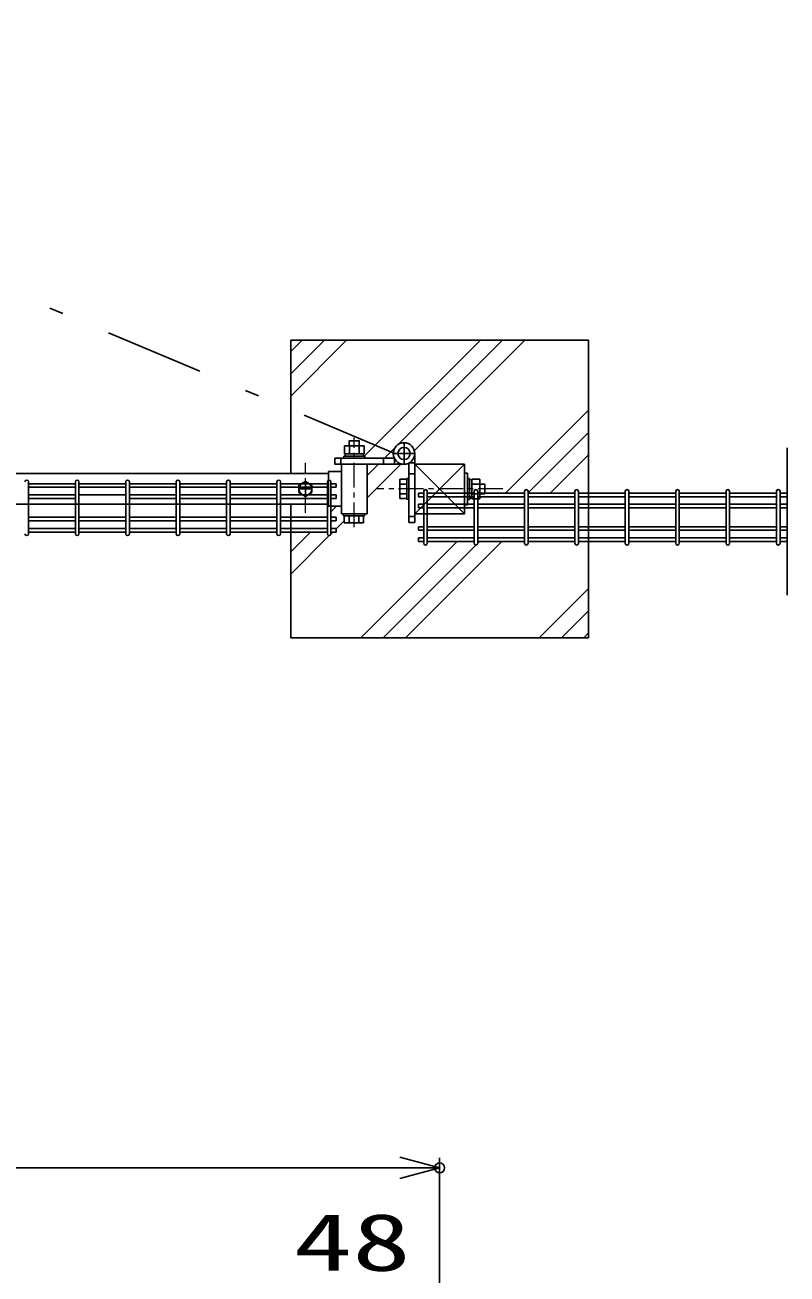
# Model space of a CAD drawing. Units: millimetres, scale not verified. Extents: x -4425 to 4425, y -3150 to 3150.
# Drawn here: x -1962 to -1194, y 1019 to 2278 of the extents above; entities that cross this region are included whole.
import ezdxf
from ezdxf.enums import TextEntityAlignment as Align

# ---------------------------------------------------------------- set-up
doc = ezdxf.new("R2010")
doc.units = ezdxf.units.MM
doc.header["$LTSCALE"] = 20
doc.header["$PDMODE"] = 32
doc.header["$PDSIZE"] = 10
doc.linetypes.add('USER1', pattern=[2, 1.25, -0.25, 0.25, -0.25])
doc.linetypes.add('USER4', pattern=[10.7, 5, -2.5, 0.7, -2.5])
for name, color, linetype, lineweight in [('0-2_Jﾊﾟﾈﾙ', 3, 'Continuous', 25), ('0-3_外形線', 7, 'Continuous', 25), ('0-4_寸法線', 4, 'Continuous', 25), ('0-5_寸法', 4, 'Continuous', 25), ('0-7_EXTCNT-L', 4, 'Continuous', 25), ('0-A_0', 7, 'Continuous', 25), ('0-B_軸線', 1, 'USER1', 9), ('0-C_扉縦枠', 7, 'Continuous', 25), ('0-D_扉横枠', 7, 'Continuous', 25), ('0-E_ハッチング', 4, 'Continuous', 25), ('1-1_丁番', 3, 'Continuous', 25)]:
    doc.layers.add(name, color=color, linetype=linetype, lineweight=lineweight)
doc.layers.add('0-6_DEFPOINTS', color=7, linetype='Continuous')
doc.styles.add('ＭＳ ゴシック', font='')
doc.styles.get('ＭＳ ゴシック').set_extended_font_data('MS Gothic')

# ---------------------------------------------------------------- blocks, each defined once
blk = doc.blocks.new('_Open30')
at = {"layer": '0-5_寸法'}
blk.add_line((0, 0), (-20, 0), dxfattribs=at)
blk.add_lwpolyline([(-20, 5.36), (0, 0), (-20, -5.36)], dxfattribs=at)

msp = doc.modelspace()

# ---------------------------------------------------------------- linework, layer by layer
at = {"layer": '0-2_Jﾊﾟﾈﾙ'}
for p, q in [((-1958.29, 1765.33), (-1958.29, 1817.73)), ((-1911.12, 1815.93), (-1958.29, 1815.93)), ((-1911.12, 1765.33), (-1911.12, 1817.73)), ((-1907.52, 1765.33), (-1907.52, 1817.73)), ((-1860.35, 1815.93), (-1907.52, 1815.93)), ((-1860.35, 1765.33), (-1860.35, 1817.73)), ((-1856.75, 1765.33), (-1856.75, 1817.73)), ((-1809.58, 1815.93), (-1856.75, 1815.93)), ((-1809.58, 1765.33), (-1809.58, 1817.73)), ((-1805.98, 1765.33), (-1805.98, 1817.73)), ((-1758.81, 1815.93), (-1805.98, 1815.93)), ((-1758.81, 1765.33), (-1758.81, 1817.73)), ((-1755.21, 1765.33), (-1755.21, 1817.73)), ((-1708.04, 1815.93), (-1755.21, 1815.93)), ((-1708.04, 1765.33), (-1708.04, 1817.73)), ((-1704.44, 1765.33), (-1704.44, 1817.73)), ((-1657.27, 1815.93), (-1704.44, 1815.93)), ((-1657.27, 1765.33), (-1657.27, 1817.73)), ((-1653.67, 1765.33), (-1653.67, 1817.73)), ((-1653.65, 1815.93), (-1648.45, 1815.93)), ((-1648.45, 1815.93), (-1648.45, 1812.33)), ((-1911.12, 1812.33), (-1958.29, 1812.33)), ((-1911.12, 1804.63), (-1958.29, 1804.63)), ((-1911.12, 1801.03), (-1958.29, 1801.03)), ((-1860.35, 1812.33), (-1907.52, 1812.33)), ((-1860.35, 1804.63), (-1907.52, 1804.63)), ((-1809.58, 1812.33), (-1856.75, 1812.33)), ((-1809.58, 1804.63), (-1856.75, 1804.63)), ((-1809.58, 1801.03), (-1856.75, 1801.03)), ((-1758.81, 1812.33), (-1805.98, 1812.33)), ((-1758.81, 1804.63), (-1805.98, 1804.63)), ((-1758.81, 1801.03), (-1805.98, 1801.03)), ((-1708.04, 1812.33), (-1755.21, 1812.33)), ((-1708.04, 1804.63), (-1755.21, 1804.63)), ((-1708.04, 1801.03), (-1755.21, 1801.03)), ((-1657.27, 1812.33), (-1704.44, 1812.33)), ((-1657.27, 1804.63), (-1704.44, 1804.63)), ((-1657.27, 1801.03), (-1704.44, 1801.03)), ((-1653.65, 1812.33), (-1648.45, 1812.33)), ((-1653.65, 1801.03), (-1648.45, 1801.03)), ((-1565.36, 1806.43), (-1565.36, 1802.83)), ((-1560.16, 1806.43), (-1565.36, 1806.43)), ((-1560.16, 1802.83), (-1565.36, 1802.83)), ((-1560.16, 1755.83), (-1560.16, 1808.23)), ((-1556.56, 1755.83), (-1556.56, 1808.23)), ((-1509.39, 1806.43), (-1556.56, 1806.43)), ((-1509.39, 1802.83), (-1556.56, 1802.83)), ((-1509.39, 1755.83), (-1509.39, 1808.23)), ((-1505.79, 1755.83), (-1505.79, 1808.23)), ((-1458.62, 1806.43), (-1505.79, 1806.43)), ((-1458.62, 1802.83), (-1505.79, 1802.83)), ((-1458.62, 1755.83), (-1458.62, 1808.23)), ((-1455.02, 1755.83), (-1455.02, 1808.23)), ((-1407.85, 1806.43), (-1455.02, 1806.43)), ((-1407.85, 1802.83), (-1455.02, 1802.83)), ((-1407.85, 1755.83), (-1407.85, 1808.23)), ((-1404.25, 1755.83), (-1404.25, 1808.23)), ((-1357.09, 1806.43), (-1404.25, 1806.43)), ((-1357.09, 1802.83), (-1404.25, 1802.83)), ((-1357.09, 1755.83), (-1357.09, 1808.23)), ((-1353.49, 1755.83), (-1353.49, 1808.23)), ((-1306.32, 1806.43), (-1353.49, 1806.43)), ((-1306.32, 1802.83), (-1353.49, 1802.83)), ((-1306.32, 1755.83), (-1306.32, 1808.23)), ((-1302.72, 1755.83), (-1302.72, 1808.23)), ((-1255.55, 1806.43), (-1302.72, 1806.43)), ((-1255.55, 1802.83), (-1302.72, 1802.83)), ((-1255.55, 1755.83), (-1255.55, 1808.23)), ((-1251.95, 1755.83), (-1251.95, 1808.23)), ((-1204.78, 1806.43), (-1251.95, 1806.43)), ((-1204.78, 1802.83), (-1251.95, 1802.83)), ((-1204.78, 1755.83), (-1204.78, 1808.23)), ((-1201.18, 1755.83), (-1201.18, 1808.23)), ((-1194.16, 1806.43), (-1201.18, 1806.43)), ((-1194.16, 1802.83), (-1201.18, 1802.83)), ((-1565.36, 1795.13), (-1565.36, 1791.53)), ((-1560.16, 1795.13), (-1565.36, 1795.13)), ((-1560.16, 1791.53), (-1565.36, 1791.53)), ((-1509.39, 1795.13), (-1556.56, 1795.13)), ((-1509.39, 1791.53), (-1556.56, 1791.53)), ((-1458.62, 1795.13), (-1505.79, 1795.13)), ((-1458.62, 1791.53), (-1505.79, 1791.53)), ((-1407.85, 1795.13), (-1455.02, 1795.13)), ((-1407.85, 1791.53), (-1455.02, 1791.53)), ((-1357.09, 1795.13), (-1404.25, 1795.13)), ((-1357.09, 1791.53), (-1404.25, 1791.53)), ((-1306.32, 1795.13), (-1353.49, 1795.13)), ((-1306.32, 1791.53), (-1353.49, 1791.53)), ((-1255.55, 1795.13), (-1302.72, 1795.13)), ((-1255.55, 1791.53), (-1302.72, 1791.53)), ((-1204.78, 1795.13), (-1251.95, 1795.13)), ((-1204.78, 1791.53), (-1251.95, 1791.53)), ((-1194.16, 1795.13), (-1201.18, 1795.13)), ((-1194.16, 1791.53), (-1201.18, 1791.53)), ((-1911.12, 1782.03), (-1958.29, 1782.03)), ((-1911.12, 1778.43), (-1958.29, 1778.43)), ((-1860.35, 1782.03), (-1907.52, 1782.03)), ((-1860.35, 1778.43), (-1907.52, 1778.43)), ((-1809.58, 1782.03), (-1856.75, 1782.03)), ((-1809.58, 1778.43), (-1856.75, 1778.43)), ((-1758.81, 1782.03), (-1805.98, 1782.03)), ((-1758.81, 1778.43), (-1805.98, 1778.43)), ((-1708.04, 1782.03), (-1755.21, 1782.03)), ((-1708.04, 1778.43), (-1755.21, 1778.43)), ((-1657.27, 1782.03), (-1704.44, 1782.03)), ((-1657.27, 1778.43), (-1704.44, 1778.43)), ((-1653.65, 1778.43), (-1648.45, 1778.43)), ((-1911.12, 1770.73), (-1958.29, 1770.73)), ((-1911.12, 1767.13), (-1958.29, 1767.13)), ((-1860.35, 1770.73), (-1907.52, 1770.73)), ((-1860.35, 1767.13), (-1907.52, 1767.13)), ((-1809.58, 1770.73), (-1856.75, 1770.73)), ((-1809.58, 1767.13), (-1856.75, 1767.13)), ((-1758.81, 1770.73), (-1805.98, 1770.73)), ((-1758.81, 1767.13), (-1805.98, 1767.13)), ((-1708.04, 1770.73), (-1755.21, 1770.73)), ((-1708.04, 1767.13), (-1755.21, 1767.13)), ((-1657.27, 1770.73), (-1704.44, 1770.73)), ((-1657.27, 1767.13), (-1704.44, 1767.13)), ((-1653.65, 1767.13), (-1648.45, 1767.13)), ((-1565.36, 1772.53), (-1565.36, 1768.93)), ((-1560.16, 1772.53), (-1565.36, 1772.53)), ((-1560.16, 1768.93), (-1565.36, 1768.93)), ((-1509.39, 1772.53), (-1556.56, 1772.53)), ((-1509.39, 1768.93), (-1556.56, 1768.93)), ((-1458.62, 1772.53), (-1505.79, 1772.53)), ((-1458.62, 1768.93), (-1505.79, 1768.93)), ((-1407.85, 1772.53), (-1455.02, 1772.53)), ((-1407.85, 1768.93), (-1455.02, 1768.93)), ((-1357.09, 1772.53), (-1404.25, 1772.53)), ((-1357.09, 1768.93), (-1404.25, 1768.93)), ((-1306.32, 1772.53), (-1353.49, 1772.53)), ((-1306.32, 1768.93), (-1353.49, 1768.93)), ((-1255.55, 1772.53), (-1302.72, 1772.53)), ((-1255.55, 1768.93), (-1302.72, 1768.93)), ((-1204.78, 1772.53), (-1251.95, 1772.53)), ((-1204.78, 1768.93), (-1251.95, 1768.93)), ((-1194.16, 1772.53), (-1201.18, 1772.53)), ((-1194.16, 1768.93), (-1201.18, 1768.93)), ((-1565.36, 1761.23), (-1565.36, 1757.63)), ((-1560.16, 1761.23), (-1565.36, 1761.23)), ((-1560.16, 1757.63), (-1565.36, 1757.63)), ((-1509.39, 1761.23), (-1556.56, 1761.23)), ((-1509.39, 1757.63), (-1556.56, 1757.63)), ((-1458.62, 1761.23), (-1505.79, 1761.23)), ((-1458.62, 1757.63), (-1505.79, 1757.63)), ((-1407.85, 1761.23), (-1455.02, 1761.23)), ((-1407.85, 1757.63), (-1455.02, 1757.63)), ((-1357.09, 1761.23), (-1404.25, 1761.23)), ((-1357.09, 1757.63), (-1404.25, 1757.63)), ((-1306.32, 1761.23), (-1353.49, 1761.23)), ((-1306.32, 1757.63), (-1353.49, 1757.63)), ((-1255.55, 1761.23), (-1302.72, 1761.23)), ((-1255.55, 1757.63), (-1302.72, 1757.63)), ((-1204.78, 1761.23), (-1251.95, 1761.23)), ((-1204.78, 1757.63), (-1251.95, 1757.63)), ((-1194.16, 1761.23), (-1201.18, 1761.23)), ((-1194.16, 1757.63), (-1201.18, 1757.63))]:
    msp.add_line(p, q, dxfattribs=at)
for points in [[(-1653.65, 1804.63), (-1648.45, 1804.63), (-1648.45, 1801.03)], [(-1653.65, 1782.03), (-1648.45, 1782.03), (-1648.45, 1778.43)], [(-1653.65, 1770.73), (-1648.45, 1770.73), (-1648.45, 1767.13)]]:
    msp.add_lwpolyline(points, dxfattribs=at)
for centre, start, end in [((-1960.09, 1817.73), 0, 180), ((-1909.32, 1817.73), 0, 180), ((-1858.55, 1817.73), 0, 180), ((-1807.78, 1817.73), 0, 180), ((-1757.01, 1817.73), 0, 180), ((-1706.24, 1817.73), 0, 180), ((-1655.47, 1817.73), 0, 180), ((-1558.36, 1808.23), 0, 180), ((-1507.59, 1808.23), 0, 180), ((-1456.82, 1808.23), 0, 180), ((-1406.05, 1808.23), 0, 180), ((-1355.29, 1808.23), 0, 180), ((-1304.52, 1808.23), 0, 180), ((-1253.75, 1808.23), 0, 180), ((-1202.98, 1808.23), 0, 180), ((-1960.09, 1765.33), 180, 0), ((-1909.32, 1765.33), 180, 0), ((-1858.55, 1765.33), 180, 0), ((-1807.78, 1765.33), 180, 0), ((-1757.01, 1765.33), 180, 0), ((-1706.24, 1765.33), 180, 0), ((-1655.47, 1765.33), 180, 0), ((-1558.36, 1755.83), 180, 0), ((-1507.59, 1755.83), 180, 0), ((-1456.82, 1755.83), 180, 0), ((-1406.05, 1755.83), 180, 0), ((-1355.29, 1755.83), 180, 0), ((-1304.52, 1755.83), 180, 0), ((-1253.75, 1755.83), 180, 0), ((-1202.98, 1755.83), 180, 0)]:
    msp.add_arc(centre, 1.8, start, end, dxfattribs=at)
at = {"layer": '0-3_外形線'}
for p, q in [((-1569.16, 1835.63), (-1569.16, 1785.63)), ((-1569.16, 1835.63), (-1569.16, 1785.63)), ((-1519.16, 1835.63), (-1569.16, 1785.63)), ((-1519.16, 1785.63), (-1569.16, 1835.63)), ((-1519.16, 1785.63), (-1569.16, 1835.63)), ((-1519.16, 1835.63), (-1569.16, 1785.63)), ((-1569.16, 1835.63), (-1519.16, 1835.63)), ((-1519.16, 1785.63), (-1519.16, 1835.63)), ((-1569.16, 1785.63), (-1519.16, 1785.63))]:
    msp.add_line(p, q, dxfattribs=at)
at = {"layer": '0-4_寸法線'}
for p, q in [((-1544.16, 600.17), (-1544.16, 1136.32)), ((-2704.16, 1126.32), (-1584.16, 1126.32))]:
    msp.add_line(p, q, dxfattribs=at)
at = {"layer": '0-6_DEFPOINTS'}
msp.add_point((-1544.16, 1126.32), dxfattribs=at)
at = {"layer": '0-7_EXTCNT-L'}
msp.add_line((-1194.16, 1703.5), (-1194.16, 1852.2), dxfattribs=at)
at = {"layer": '0-A_0'}
for p, q in [((-1694.16, 1826.13), (-1694.16, 1960.63)), ((-1694.16, 1960.63), (-1394.16, 1960.63)), ((-1394.16, 1660.63), (-1394.16, 1960.63)), ((-1694.16, 1660.63), (-1694.16, 1795.13)), ((-1694.16, 1660.63), (-1394.16, 1660.63))]:
    msp.add_line(p, q, dxfattribs=at)
at = {"layer": '0-B_軸線'}
for p, q in [((-1630.16, 1771.97), (-1630.16, 1862.44)), ((-1679.36, 1786.48), (-1679.36, 1837.05)), ((-1679.36, 1786.48), (-1679.36, 1837.05)), ((-1480.35, 1810.63), (-1607.98, 1810.63)), ((-1480.48, 1810.63), (-1607.84, 1810.63))]:
    msp.add_line(p, q, dxfattribs=at)
at = {"layer": '0-C_扉縦枠'}
for p, q in [((-1643.16, 1785.63), (-1643.16, 1835.63)), ((-1643.16, 1835.63), (-1617.16, 1835.63)), ((-1617.16, 1785.63), (-1617.16, 1835.63)), ((-1643.16, 1785.63), (-1617.16, 1785.63))]:
    msp.add_line(p, q, dxfattribs=at)
at = {"layer": '0-D_扉横枠'}
for p, q in [((-2670.16, 1826.13), (-1656.16, 1826.13)), ((-1656.16, 1828.08), (-1656.16, 1793.18)), ((-1656.16, 1828.08), (-1643.16, 1828.08)), ((-1672.87, 1814.38), (-1679.36, 1818.13)), ((-1679.36, 1810.81), (-1679.36, 1817.22)), ((-1672.87, 1806.88), (-1672.87, 1814.38)), ((-1679.54, 1810.63), (-1685.95, 1810.63)), ((-1685.86, 1806.88), (-1679.36, 1803.13)), ((-1679.45, 1810.63), (-1679.27, 1810.63)), ((-1679.36, 1810.54), (-1679.36, 1810.72)), ((-1679.36, 1810.45), (-1679.36, 1804.04)), ((-1672.87, 1806.88), (-1679.36, 1803.13)), ((-1679.18, 1810.63), (-1672.78, 1810.63)), ((-2670.16, 1795.13), (-1656.16, 1795.13)), ((-1656.16, 1793.18), (-1643.16, 1793.18))]:
    msp.add_line(p, q, dxfattribs=at)
msp.add_lwpolyline([(-1685.86, 1806.88), (-1685.86, 1814.38), (-1679.36, 1818.13)], dxfattribs=at)
msp.add_circle((-1679.36, 1810.63), 6.5, dxfattribs=at)
at = {"layer": '0-E_ハッチング', "linetype": 'USER4'}
msp.add_line((-1588.46, 1846.13), (-2614.57, 2278.26), dxfattribs=at)
at = {"layer": '0-E_ハッチング'}
for p, q in [((-1694.16, 1904.29), (-1637.82, 1960.63)), ((-1694.16, 1926.74), (-1660.27, 1960.63)), ((-1694.16, 1949.19), (-1682.72, 1960.63)), ((-1585.94, 1855.35), (-1480.66, 1960.63)), ((-1569.62, 1849.22), (-1458.21, 1960.63)), ((-1477.71, 1806.43), (-1394.16, 1889.98)), ((-1455.02, 1806.67), (-1394.16, 1867.53)), ((-1432.81, 1806.43), (-1394.16, 1845.08)), ((-1617.16, 1801.68), (-1583.21, 1835.63)), ((-1617.16, 1824.13), (-1605.66, 1835.63)), ((-1653.68, 1787.62), (-1648.11, 1793.18)), ((-1648.46, 1770.38), (-1640.32, 1778.52)), ((-1519.2, 1785.67), (-1519.16, 1785.71)), ((-1694.16, 1747.13), (-1674.16, 1767.13)), ((-1694.16, 1724.68), (-1655.3, 1763.54)), ((-1653.69, 1765.15), (-1651.71, 1767.13)), ((-1623.51, 1660.63), (-1526.51, 1757.63)), ((-1601.06, 1660.63), (-1507.65, 1754.04)), ((-1578.61, 1660.63), (-1481.61, 1757.63)), ((-1505.79, 1755.9), (-1504.06, 1757.63)), ((-1443.9, 1660.63), (-1394.16, 1710.37)), ((-1421.45, 1660.63), (-1394.16, 1687.92)), ((-1399, 1660.63), (-1394.16, 1665.47))]:
    msp.add_line(p, q, dxfattribs=at)
for points in [[(-1620.12, 1843.63), (-1608.8, 1854.95), (-1503.12, 1960.63)], [(-1599.66, 1841.63), (-1593, 1848.29), (-1589.04, 1852.25)]]:
    msp.add_lwpolyline(points, dxfattribs=at)
at = {"layer": '1-1_丁番'}
for p, q in [((-1639.96, 1854.13), (-1639.96, 1846.13)), ((-1620.33, 1854.13), (-1639.96, 1854.13)), ((-1635.06, 1854.13), (-1635.06, 1846.13)), ((-1625.24, 1854.13), (-1625.24, 1846.13)), ((-1620.33, 1846.13), (-1620.33, 1854.13)), ((-1649.72, 1835.63), (-1649.72, 1841.63)), ((-1649.72, 1841.63), (-1589.81, 1841.63)), ((-1640.65, 1841.63), (-1640.65, 1843.63)), ((-1640.65, 1841.63), (-1619.65, 1841.63)), ((-1639.96, 1846.13), (-1620.33, 1846.13)), ((-1639.35, 1843.63), (-1639.35, 1846.13)), ((-1620.95, 1846.13), (-1620.95, 1843.63)), ((-1589.72, 1835.63), (-1589.72, 1841.63)), ((-1569.16, 1776.79), (-1569.16, 1844.58)), ((-1649.72, 1835.63), (-1581.94, 1835.63)), ((-1569.16, 1836.79), (-1575.16, 1836.79)), ((-1575.16, 1776.79), (-1575.16, 1836.7)), ((-1519.16, 1826.63), (-1516.16, 1826.63)), ((-1516.16, 1794.63), (-1516.16, 1826.63)), ((-1577.16, 1820.47), (-1584.16, 1820.47)), ((-1584.16, 1820.47), (-1584.16, 1800.84)), ((-1577.16, 1815.56), (-1584.16, 1815.56)), ((-1577.16, 1821.15), (-1575.16, 1821.15)), ((-1519.16, 1821.1), (-1519.16, 1800.1)), ((-1516.16, 1821.1), (-1514.16, 1821.1)), ((-1514.16, 1821.1), (-1514.16, 1800.1)), ((-1514.16, 1819.8), (-1511.66, 1819.8)), ((-1511.66, 1820.41), (-1511.66, 1800.78)), ((-1503.66, 1820.41), (-1511.66, 1820.41)), ((-1503.66, 1815.51), (-1511.66, 1815.51)), ((-1503.66, 1800.78), (-1503.66, 1820.41)), ((-1577.16, 1805.74), (-1584.16, 1805.74)), ((-1584.16, 1800.84), (-1577.16, 1800.84)), ((-1511.66, 1801.4), (-1514.16, 1801.4)), ((-1503.66, 1805.69), (-1511.66, 1805.69)), ((-1511.66, 1800.78), (-1503.66, 1800.78)), ((-1498.66, 1805.6), (-1503.66, 1805.6)), ((-1519.16, 1794.63), (-1516.16, 1794.63)), ((-1514.16, 1800.1), (-1516.16, 1800.1)), ((-1640.32, 1783.63), (-1640.32, 1776.63)), ((-1640.32, 1776.63), (-1620.69, 1776.63)), ((-1635.41, 1783.63), (-1635.41, 1776.63)), ((-1625.6, 1783.63), (-1625.6, 1776.63)), ((-1620.69, 1776.63), (-1620.69, 1783.63)), ((-1569.16, 1776.79), (-1575.16, 1776.79))]:
    msp.add_line(p, q, dxfattribs=at)
at = {"layer": '1-1_丁番', "color": 2}
for p, q in [((-1580.01, 1846.49), (-1580.01, 1857.25)), ((-1580.2, 1846.31), (-1590.96, 1846.31)), ((-1580.1, 1846.31), (-1579.92, 1846.31)), ((-1580.01, 1846.22), (-1580.01, 1846.4)), ((-1580.01, 1846.13), (-1580.01, 1835.37)), ((-1579.84, 1846.31), (-1569.08, 1846.31))]:
    msp.add_line(p, q, dxfattribs=at)
at = {"layer": '1-1_丁番', "color": 4}
for p, q in [((-1643.72, 1835.63), (-1643.72, 1841.65)), ((-1600.72, 1835.63), (-1600.72, 1841.63)), ((-1569.16, 1825.79), (-1575.17, 1825.79)), ((-1569.16, 1782.79), (-1575.18, 1782.79))]:
    msp.add_line(p, q, dxfattribs=at)
at = {"layer": '1-1_丁番'}
for points in [[(-1635.15, 1854.13), (-1635.15, 1859.13), (-1625.15, 1859.13), (-1625.15, 1854.13)], [(-1640.65, 1843.63), (-1619.65, 1843.63), (-1619.65, 1841.63)], [(-1577.16, 1821.15), (-1577.16, 1800.15), (-1575.16, 1800.15)], [(-1503.66, 1815.6), (-1498.66, 1815.6), (-1498.66, 1805.6)], [(-1641, 1785.63), (-1641, 1783.63), (-1620, 1783.63)], [(-1620, 1783.63), (-1620, 1785.63), (-1640.32, 1785.63)]]:
    msp.add_lwpolyline(points, dxfattribs=at)
for radius in [10.85, 6.15]:
    msp.add_circle((-1580.02, 1846.31), radius, dxfattribs=at)

# ---------------------------------------------------------------- block references
at = {"layer": '0-4_寸法線', "xscale": 2, "yscale": 2}
msp.add_blockref('_Open30', (-1544.16, 1126.32), dxfattribs=at)

# ---------------------------------------------------------------- texts
at = {"layer": '0-4_寸法線', "color": 2, "style": 'ＭＳ ゴシック', "width": 1.5}
msp.add_text('48', height=57.77, dxfattribs=at).set_placement((-1691.12, 1005.22), align=Align.BOTTOM_LEFT)

doc.saveas('drawing.dxf')
